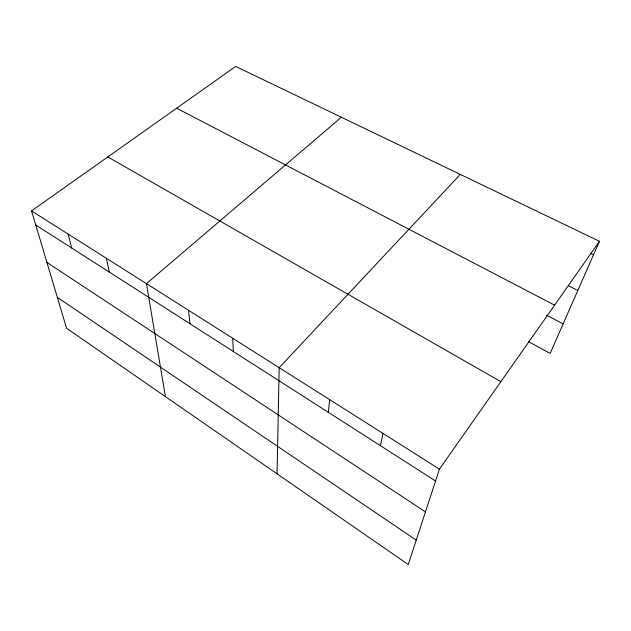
<?xml version="1.0" encoding="UTF-8"?>
<svg xmlns="http://www.w3.org/2000/svg" width="631" height="631" viewBox="0 0 631 631"><rect width="100%" height="100%" fill="white"/><g stroke="black" fill="none" stroke-linecap="round" stroke-linejoin="round"><path stroke-width="0.95" d="M277.056 473.826L279.178 367.684L460.307 174.416M328.325 412.319L329.666 399.652M380.461 445.699L382.993 433.41M599.45 241.302L439.428 469.141L408.257 564.564L66.57 328.254L31.55 210.912L235.686 66.436L599.45 241.302L550.145 353.439L528.612 341.702M341.387 117.248L146.431 283.642L165.417 396.615M590.9 253.465L593.534 254.75M568.318 285.662L577.822 290.497M176.664 108.209L554.602 305.152M546.627 315.192L563.128 323.9M107.822 156.938L500.856 381.676M31.55 210.912L439.428 469.141M35.754 224.999L435.556 480.98M46.923 262.417L425.46 511.907M57.35 297.367L416.239 540.136M68.085 234.046L71.713 248.022M106.339 258.26L109.337 272.111M188.495 310.278L190.034 323.774M232.689 338.255L233.375 351.53"/></g></svg>
